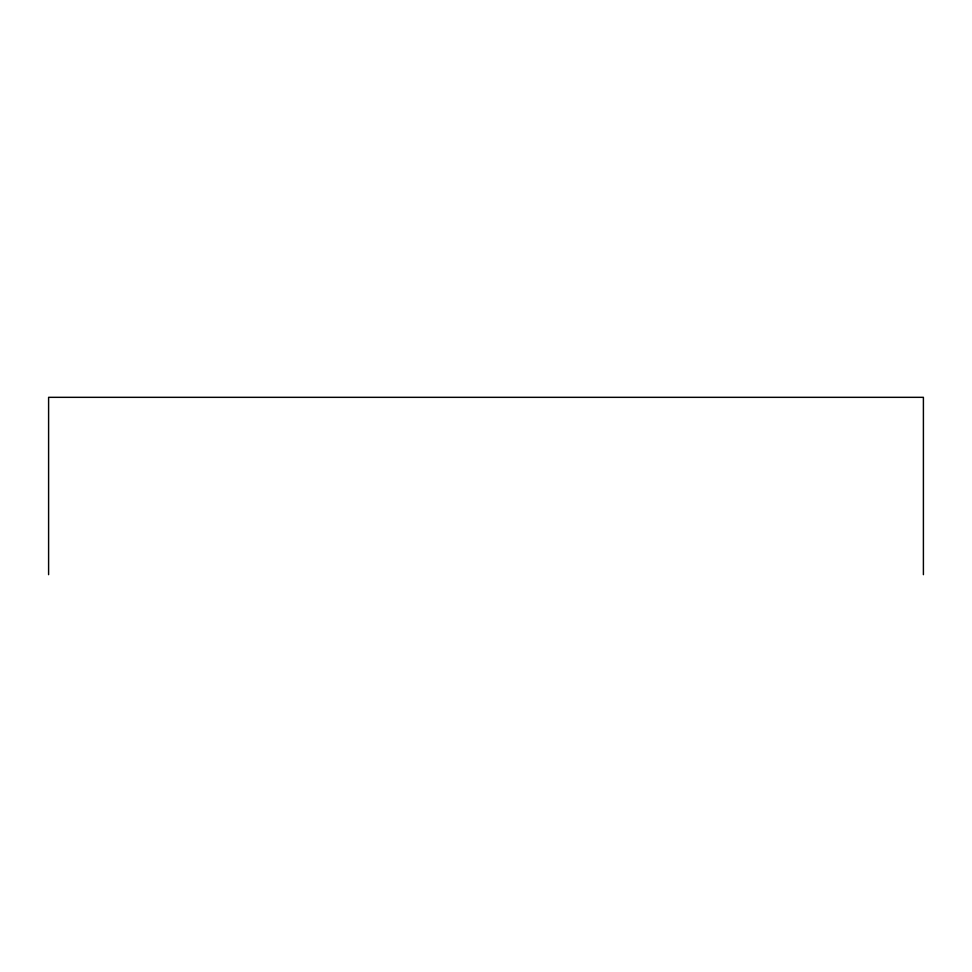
<?xml version="1.0" encoding="UTF-8"?>
<svg xmlns="http://www.w3.org/2000/svg" width="972" height="972" viewBox="0 0 972 972"><rect width="100%" height="100%" fill="white"/><g stroke="black" fill="none" stroke-linecap="round" stroke-linejoin="round"><path stroke-width="1.46" d="M923.4 574.671L923.4 397.329L48.6 397.329L48.6 574.671"/></g></svg>
